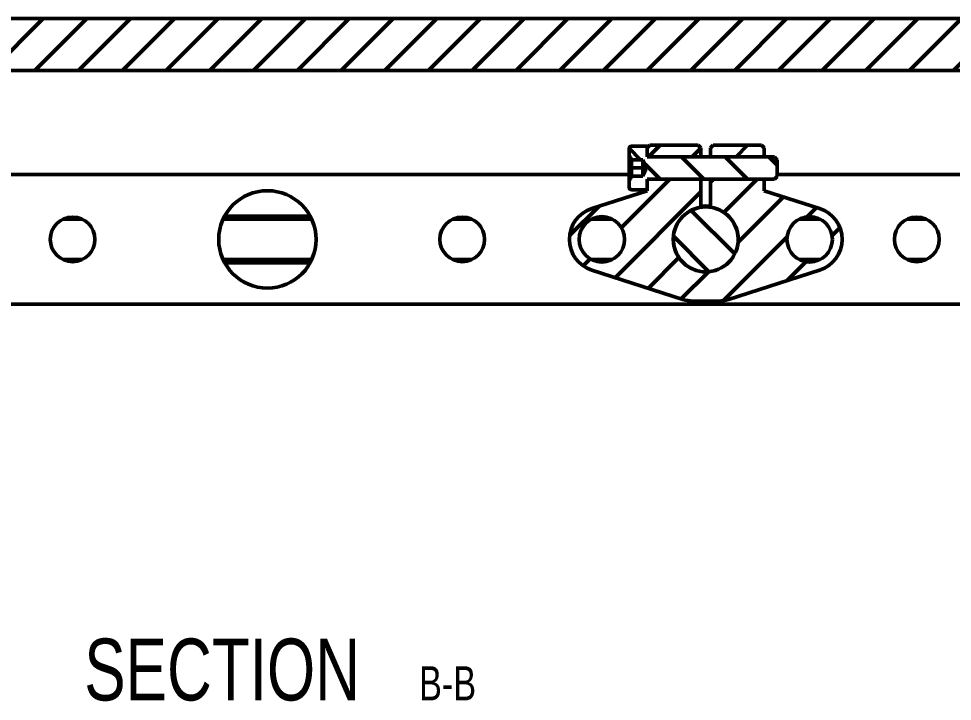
# Model space of a CAD drawing. Header units: millimetres. Extents: x -1615 to 4166, y 5 to 3174.
# Drawn here: x 1547.5 to 1643.4, y 2392.5 to 2462.6 of the extents above; entities that cross this region are included whole.
import ezdxf

# ---------------------------------------------------------------- set-up
doc = ezdxf.new("R2010")
doc.units = ezdxf.units.MM
doc.header["$LTSCALE"] = 0.25
doc.layers.get('0').update_dxf_attribs({"lineweight": 50})
doc.layers.add('Net dam', color=7, linetype='Continuous', lineweight=50)
doc.styles.add('SLDTEXTSTYLE1', font='TXT', dxfattribs={"width": 0.75})
pattern_1 = [(45, (1211.9955, 2335.5897), (-2.245064, 2.245064), [])]
pattern_2 = [(135, (1211.9955, 2335.5897), (-2.245064, -2.245064), [])]

# ---------------------------------------------------------------- blocks, each defined once
blk = doc.blocks.new('SW_NOTE_11')
at = {"color": 0, "linetype": 'Continuous', "lineweight": 0, "attachment_point": 2, "style": 'SLDTEXTSTYLE1'}
for s, insert, char_height in [('SECTION', (17.363, 8.186), 6.35), ('B-B', (40.512, 5.347), 3.5)]:
    blk.add_mtext(s, dxfattribs=dict(at, insert=insert, char_height=char_height))

msp = doc.modelspace()

# ---------------------------------------------------------------- hatches: boundary and pattern name
at = {"layer": 'Net dam'}
h = msp.add_hatch(dxfattribs=at)
h.set_pattern_fill('ANSI31', color=256, style=0)
h.set_pattern_definition(pattern_1)
h.paths.add_polyline_path([(1411.053, 2457.252), (1689.053, 2457.252), (1689.053, 2462.586), (1411.053, 2462.586)], flags=0)
h = msp.add_hatch(dxfattribs=at)
h.set_pattern_fill('ANSI31', color=256, angle=90, style=0)
h.set_pattern_definition(pattern_2)
edge = h.paths.add_edge_path(flags=0)
edge.add_line((1610.446, 2446.407), (1610.291, 2446.098))
edge.add_line((1610.291, 2446.098), (1610.186, 2445.992))
edge.add_line((1610.186, 2445.992), (1610.186, 2445.296))
edge.add_spline(control_points=[(1610.186, 2445.296), (1610.186, 2445.293), (1610.186, 2445.291), (1610.186, 2445.288), (1610.187, 2445.254), (1610.194, 2445.221), (1610.206, 2445.19), (1610.218, 2445.159), (1610.235, 2445.13), (1610.257, 2445.106), (1610.271, 2445.09), (1610.287, 2445.076), (1610.304, 2445.063), (1610.328, 2445.047), (1610.355, 2445.034), (1610.383, 2445.026), (1610.405, 2445.019), (1610.429, 2445.016), (1610.453, 2445.016)], knot_values=[0.00217, 0.00217, 0.00217, 0.00217, 0.002182, 0.002182, 0.002182, 0.002332, 0.002332, 0.002332, 0.00248, 0.00248, 0.00248, 0.002574, 0.002574, 0.002574, 0.002705, 0.002705, 0.002705, 0.002811, 0.002811, 0.002811, 0.002811], weights=[1, 1, 1, 1, 1, 1, 1, 1, 1, 1, 1, 1, 1, 1, 1, 1, 1, 1, 1], degree=3, periodic=0)
edge.add_line((1610.453, 2445.016), (1612.053, 2445.016))
edge.add_line((1612.053, 2445.016), (1612.053, 2446.098))
edge.add_line((1612.053, 2446.098), (1625.126, 2446.098))
edge.add_spline(control_points=[(1625.126, 2446.098), (1625.18, 2446.16), (1625.234, 2446.224), (1625.287, 2446.288), (1625.32, 2446.329), (1625.353, 2446.37), (1625.386, 2446.411)], knot_values=[0.00352, 0.00352, 0.00352, 0.00352, 0.003894, 0.003894, 0.003894, 0.004131, 0.004131, 0.004131, 0.004131], weights=[1, 1, 1, 1, 1, 1, 1], degree=3, periodic=0)
edge.add_line((1625.386, 2446.411), (1625.386, 2448.093))
edge.add_spline(control_points=[(1625.386, 2448.093), (1625.302, 2448.2), (1625.215, 2448.304), (1625.126, 2448.407)], knot_values=[0.006958, 0.006958, 0.006958, 0.006958, 0.007562, 0.007562, 0.007562, 0.007562], weights=[1, 1, 1, 1], degree=3, periodic=0)
edge.add_line((1625.126, 2448.407), (1612.053, 2448.407))
edge.add_line((1612.053, 2448.407), (1612.053, 2449.488))
edge.add_line((1612.053, 2449.488), (1610.453, 2449.488))
edge.add_spline(control_points=[(1610.453, 2449.488), (1610.432, 2449.488), (1610.412, 2449.486), (1610.392, 2449.481), (1610.364, 2449.474), (1610.337, 2449.463), (1610.313, 2449.447), (1610.289, 2449.432), (1610.267, 2449.412), (1610.248, 2449.389), (1610.23, 2449.365), (1610.214, 2449.338), (1610.204, 2449.31), (1610.193, 2449.281), (1610.187, 2449.249), (1610.186, 2449.217), (1610.186, 2449.214), (1610.186, 2449.211), (1610.186, 2449.208)], knot_values=[0.001543, 0.001543, 0.001543, 0.001543, 0.001634, 0.001634, 0.001634, 0.001763, 0.001763, 0.001763, 0.001894, 0.001894, 0.001894, 0.002029, 0.002029, 0.002029, 0.002171, 0.002171, 0.002171, 0.002184, 0.002184, 0.002184, 0.002184], weights=[1, 1, 1, 1, 1, 1, 1, 1, 1, 1, 1, 1, 1, 1, 1, 1, 1, 1, 1], degree=3, periodic=0)
edge.add_line((1610.186, 2449.208), (1610.186, 2448.512))
edge.add_line((1610.186, 2448.512), (1610.291, 2448.407))
edge.add_line((1610.291, 2448.407), (1610.446, 2448.098))
edge.add_line((1610.446, 2448.098), (1611.593, 2448.098))
edge.add_line((1611.593, 2448.098), (1611.853, 2447.578))
edge.add_line((1611.853, 2447.578), (1611.853, 2446.927))
edge.add_line((1611.853, 2446.927), (1611.593, 2446.407))
edge.add_line((1611.593, 2446.407), (1610.446, 2446.407))
h = msp.add_hatch(dxfattribs=at)
h.set_pattern_fill('ANSI31', color=256, style=0)
h.set_pattern_definition(pattern_1)
h.paths.add_polyline_path([(1617.553, 2448.407), (1617.553, 2449.319), (1617.286, 2449.586), (1612.319, 2449.586), (1612.053, 2449.319), (1612.053, 2448.407)], flags=0)
h = msp.add_hatch(dxfattribs=at)
h.set_pattern_fill('ANSI31', color=256, style=0)
h.set_pattern_definition(pattern_1)
h.paths.add_polyline_path([(1618.553, 2449.319), (1618.553, 2448.407), (1624.053, 2448.407), (1624.053, 2449.319), (1623.786, 2449.586), (1618.819, 2449.586)], flags=0)
h = msp.add_hatch(dxfattribs=at)
h.set_pattern_fill('ANSI31', color=256, style=0)
h.set_pattern_definition(pattern_1)
edge = h.paths.add_edge_path(flags=0)
edge.add_line((1629.739, 2443.093), (1624.053, 2444.919))
edge.add_line((1624.053, 2444.919), (1624.053, 2446.098))
edge.add_line((1624.053, 2446.098), (1618.553, 2446.098))
edge.add_line((1618.553, 2446.098), (1618.553, 2443.215))
edge.add_arc((1618.053, 2439.919), 3.333, -261.37307, 81.37307, ccw=False)
edge.add_line((1617.553, 2443.215), (1617.553, 2446.098))
edge.add_line((1617.553, 2446.098), (1612.053, 2446.098))
edge.add_line((1612.053, 2446.098), (1612.053, 2444.919))
edge.add_line((1612.053, 2444.919), (1606.367, 2443.093))
edge.add_arc((1607.386, 2439.919), 3.333, 107.80706, 252.19294)
edge.add_line((1606.367, 2436.745), (1615.706, 2433.745))
edge.add_arc((1616.726, 2436.919), 3.333, 252.19294, 270)
edge.add_line((1616.726, 2433.586), (1619.379, 2433.586))
edge.add_arc((1619.379, 2436.919), 3.333, 270, 287.80706)
edge.add_line((1620.399, 2433.745), (1629.739, 2436.745))
edge.add_arc((1628.719, 2439.919), 3.333, 287.80706, 432.19294)
edge = h.paths.add_edge_path(flags=0)
edge.add_arc((1607.386, 2439.919), 2.333, 0, 360)
edge = h.paths.add_edge_path(flags=0)
edge.add_arc((1628.719, 2439.919), 2.333, 0, 360)
h = msp.add_hatch(dxfattribs=at)
h.set_pattern_fill('ANSI31', color=256, angle=90, style=0)
h.set_pattern_definition(pattern_2)
edge = h.paths.add_edge_path(flags=0)
edge.add_arc((1618.053, 2439.919), 3.333, 0, 360)

# ---------------------------------------------------------------- linework, layer by layer
for p, q in [((1411.053, 2462.586), (1689.053, 2462.586)), ((1689.053, 2457.252), (1411.053, 2457.252)), ((1610.186, 2449.208), (1610.186, 2448.512)), ((1612.053, 2449.488), (1610.453, 2449.488)), ((1612.319, 2449.586), (1612.053, 2449.319)), ((1612.053, 2448.407), (1612.053, 2449.488)), ((1612.053, 2449.319), (1612.053, 2448.407)), ((1617.286, 2449.586), (1612.319, 2449.586)), ((1617.553, 2449.319), (1617.286, 2449.586)), ((1617.553, 2449.319), (1617.553, 2448.407)), ((1618.819, 2449.586), (1618.553, 2449.319)), ((1618.553, 2448.407), (1618.553, 2449.319)), ((1623.786, 2449.586), (1618.819, 2449.586)), ((1624.053, 2449.319), (1623.786, 2449.586)), ((1624.053, 2448.407), (1624.053, 2449.319)), ((1610.186, 2448.512), (1610.291, 2448.407)), ((1610.186, 2447.252), (1610.186, 2448.512)), ((1610.291, 2448.407), (1610.446, 2448.098)), ((1610.446, 2448.098), (1610.446, 2447.252)), ((1611.593, 2448.098), (1610.446, 2448.098)), ((1611.593, 2447.252), (1611.593, 2448.098)), ((1611.853, 2447.578), (1611.593, 2448.098)), ((1612.053, 2448.407), (1625.126, 2448.407)), ((1617.553, 2448.407), (1612.053, 2448.407)), ((1624.053, 2448.407), (1618.553, 2448.407)), ((1625.386, 2448.093), (1625.126, 2448.407)), ((1625.386, 2446.411), (1625.386, 2448.093)), ((1610.446, 2447.252), (1610.186, 2447.252)), ((1610.186, 2445.992), (1610.186, 2447.252)), ((1611.593, 2447.252), (1610.446, 2447.252)), ((1610.446, 2447.252), (1610.446, 2446.407)), ((1611.593, 2446.407), (1611.593, 2447.252)), ((1611.593, 2447.252), (1611.853, 2447.252)), ((1611.853, 2447.578), (1611.853, 2446.927)), ((1610.186, 2446.586), (1535.386, 2446.586)), ((1610.446, 2446.407), (1610.291, 2446.098)), ((1610.446, 2446.407), (1611.593, 2446.407)), ((1611.593, 2446.407), (1611.853, 2446.927)), ((1644.719, 2446.586), (1625.386, 2446.586)), ((1610.291, 2446.098), (1610.186, 2445.992)), ((1610.186, 2445.992), (1610.186, 2445.296)), ((1612.053, 2445.016), (1612.053, 2446.098)), ((1625.126, 2446.098), (1612.053, 2446.098)), ((1612.053, 2446.098), (1612.053, 2444.919)), ((1612.053, 2446.098), (1617.553, 2446.098)), ((1617.553, 2446.098), (1617.553, 2443.214)), ((1618.553, 2443.214), (1618.553, 2446.098)), ((1618.553, 2446.098), (1624.053, 2446.098)), ((1624.053, 2444.919), (1624.053, 2446.098)), ((1612.053, 2444.919), (1606.367, 2443.093)), ((1610.453, 2445.016), (1612.053, 2445.016)), ((1629.739, 2443.093), (1624.053, 2444.919)), ((1552.05, 2441.986), (1554.056, 2441.986)), ((1568.5, 2441.986), (1577.605, 2441.986)), ((1568.666, 2442.319), (1577.439, 2442.319)), ((1592.05, 2441.986), (1594.056, 2441.986)), ((1606.303, 2441.986), (1608.469, 2441.986)), ((1627.636, 2441.986), (1629.802, 2441.986)), ((1638.716, 2441.986), (1640.722, 2441.986)), ((1552.05, 2437.852), (1554.056, 2437.852)), ((1568.5, 2437.852), (1577.605, 2437.852)), ((1592.05, 2437.852), (1594.056, 2437.852)), ((1606.303, 2437.852), (1608.469, 2437.852)), ((1627.636, 2437.852), (1629.802, 2437.852)), ((1638.716, 2437.852), (1640.722, 2437.852)), ((1568.666, 2437.519), (1577.439, 2437.519)), ((1606.367, 2436.745), (1615.706, 2433.745)), ((1620.399, 2433.745), (1629.739, 2436.745)), ((1501.386, 2433.252), (1644.719, 2433.252)), ((1616.726, 2433.586), (1619.379, 2433.586))]:
    msp.add_line(p, q, dxfattribs=at)
at = {"layer": 'Net dam', "flags": 128}
msp.add_lwpolyline([(1618.553, 2443.334), (1618.053, 2443.37), (1617.553, 2443.334)], dxfattribs=at)
at = {"layer": 'Net dam'}
for centre, radius in [((1573.053, 2439.919), 5), ((1618.053, 2439.919), 3.333), ((1553.053, 2439.919), 2.297), ((1593.053, 2439.919), 2.297), ((1607.386, 2439.919), 2.333), ((1628.719, 2439.919), 2.333), ((1639.719, 2439.919), 2.297)]:
    msp.add_circle(centre, radius, dxfattribs=at)
for centre, start, end in [((1607.386, 2439.919), 107.80706, 252.19294), ((1618.053, 2439.919), 98.62693, 81.37307), ((1628.719, 2439.919), 287.80706, 72.19294), ((1616.726, 2436.919), 252.19294, 270), ((1619.379, 2436.919), 270, 287.80706)]:
    msp.add_arc(centre, 3.333, start, end, dxfattribs=at)
for points, knots in [([(1610.453, 2449.488), (1610.432, 2449.487), (1610.383, 2449.483), (1610.31, 2449.451), (1610.244, 2449.391), (1610.199, 2449.311), (1610.186, 2449.246), (1610.186, 2449.211), (1610.186, 2449.208)], [0, 0, 0, 0, 0.14211, 0.342906, 0.546996, 0.758273, 0.97919, 1, 1, 1, 1]), ([(1625.126, 2446.098), (1625.18, 2446.161), (1625.268, 2446.264), (1625.353, 2446.37), (1625.386, 2446.411)], [0, 0, 0, 0, 0.611849, 1, 1, 1, 1]), ([(1610.186, 2445.296), (1610.186, 2445.293), (1610.186, 2445.257), (1610.2, 2445.188), (1610.246, 2445.112), (1610.308, 2445.056), (1610.376, 2445.022), (1610.429, 2445.018), (1610.453, 2445.016)], [0, 0, 0, 0, 0.019139, 0.253281, 0.483415, 0.631116, 0.834724, 1, 1, 1, 1])]:
    msp.add_open_spline(points, degree=3, knots=knots, dxfattribs=at)

# ---------------------------------------------------------------- block references
msp.add_blockref('SW_NOTE_11', (1551.038, 2390.733), dxfattribs=at)

doc.saveas('drawing.dxf')
